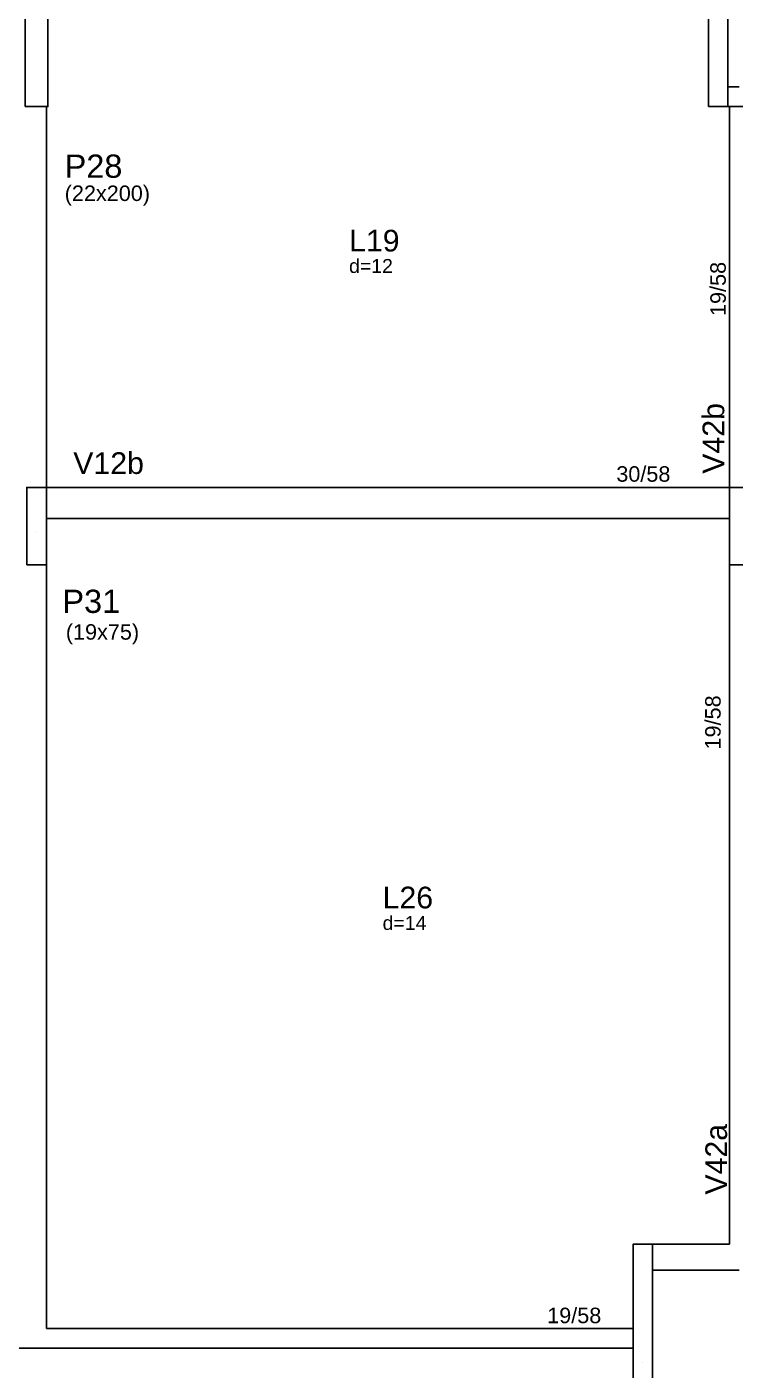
# Model space of a CAD drawing. Header units: millimetres. Extents: x 4424 to 9312, y 4538 to 9372.
# Drawn here: x 5240 to 5926, y 6246 to 7547 of the extents above; entities that cross this region are included whole.
import ezdxf

# ---------------------------------------------------------------- set-up
doc = ezdxf.new("R2010")
doc.units = ezdxf.units.MM
for name, color, linetype in [('1', 4, 'Continuous'), ('10', 13, 'Continuous'), ('11', 22, 'Continuous'), ('12', 3, 'Continuous'), ('13', 76, 'Continuous'), ('242', 3, 'Continuous'), ('3', 2, 'Continuous'), ('8', 5, 'Continuous'), ('9', 3, 'Continuous')]:
    doc.layers.add(name, color=color, linetype=linetype)
doc.styles.get("Standard").update_dxf_attribs({"font": 'arial.ttf'})

msp = doc.modelspace()

# ---------------------------------------------------------------- linework, layer by layer
at = {"layer": '1'}
for points in [[(5930.1, 7488.5), (5919.1, 7488.5)], [(5258.6, 7100.5), (5258.6, 7469.5)], [(5919.1, 7469.5), (5920.6, 7469.5)], [(5920.6, 7469.5), (6496.1, 7469.5)], [(5920.6, 7469.5), (5920.6, 7100.5)], [(5920.6, 7100.5), (5258.6, 7100.5)], [(5258.6, 7100.5), (5258.6, 7070.5)], [(5258.6, 7070.5), (5920.6, 7070.5)], [(5258.6, 6285.7), (5258.6, 7070.5)], [(5920.6, 7025.5), (5920.6, 6367.5)], [(5920.6, 6367.5), (5846.1, 6367.5)], [(5846.1, 6342.5), (5930.1, 6342.5)], [(5827.1, 6285.7), (5258.6, 6285.7)], [(5113.6, 6266.7), (5249.1, 6266.7)], [(5249.1, 6266.7), (5827.1, 6266.7)]]:
    msp.add_lwpolyline(points, dxfattribs=at)
at = {"layer": '242'}
for p, q in [((5249.1, 7058), (5249.1, 7058)), ((5836.6, 6253), (5836.6, 6253))]:
    msp.add_line(p, q, dxfattribs=at)
at = {"layer": '3'}
for points in [[(5238.1, 7469.5), (5260.1, 7469.5), (5260.1, 7669.5), (5238.1, 7669.5), (5238.1, 7469.5)], [(5900.1, 7469.5), (5919.1, 7469.5), (5919.1, 7635.5), (5900.1, 7635.5), (5900.1, 7469.5)], [(5239.6, 7025.5), (5258.6, 7025.5), (5258.6, 7100.5), (5239.6, 7100.5), (5239.6, 7025.5)], [(5920.6, 7025.5), (5939.6, 7025.5), (5939.6, 7100.5), (5920.6, 7100.5), (5920.6, 7025.5)], [(5827.1, 6138.5), (5846.1, 6138.5), (5846.1, 6367.5), (5827.1, 6367.5), (5827.1, 6138.5)]]:
    msp.add_lwpolyline(points, dxfattribs=at)

# ---------------------------------------------------------------- texts
at = {"layer": '10'}
for s, p in [('L19', (5551.9, 7329.1)), ('L26', (5584.4, 6692.8))]:
    msp.add_text(s, height=21, dxfattribs=at).set_placement(p)
at = {"layer": '11'}
for p in [(5917, 7266.6), (5912, 6846.7)]:
    msp.add_text('19/58', height=15, rotation=90, dxfattribs=at).set_placement(p)
for s, p in [('30/58', (5810.9, 7106.1)), ('19/58', (5743.9, 6291))]:
    msp.add_text(s, height=15, dxfattribs=at).set_placement(p)
at = {"layer": '12'}
for s, p in [('(22x200)', (5276.3, 7378)), ('(19x75)', (5277.4, 6953.1))]:
    msp.add_text(s, height=15, dxfattribs=at).set_placement(p)
at = {"layer": '13'}
for s, p in [('d=12', (5551.9, 7308.3)), ('d=14', (5584.4, 6671.9))]:
    msp.add_text(s, height=13.5, dxfattribs=at).set_placement(p)
at = {"layer": '8'}
for s, p in [('V42b', (5915.5, 7113.8)), ('V42a', (5918.2, 6415.5))]:
    msp.add_text(s, height=21, rotation=90, dxfattribs=at).set_placement(p)
msp.add_text('V12b', height=21, dxfattribs=at).set_placement((5284.6, 7113.6))
at = {"layer": '9'}
for s, p in [('P28', (5276.3, 7400.5)), ('P31', (5274.1, 6979))]:
    msp.add_text(s, height=22.5, dxfattribs=at).set_placement(p)

doc.saveas('drawing.dxf')
